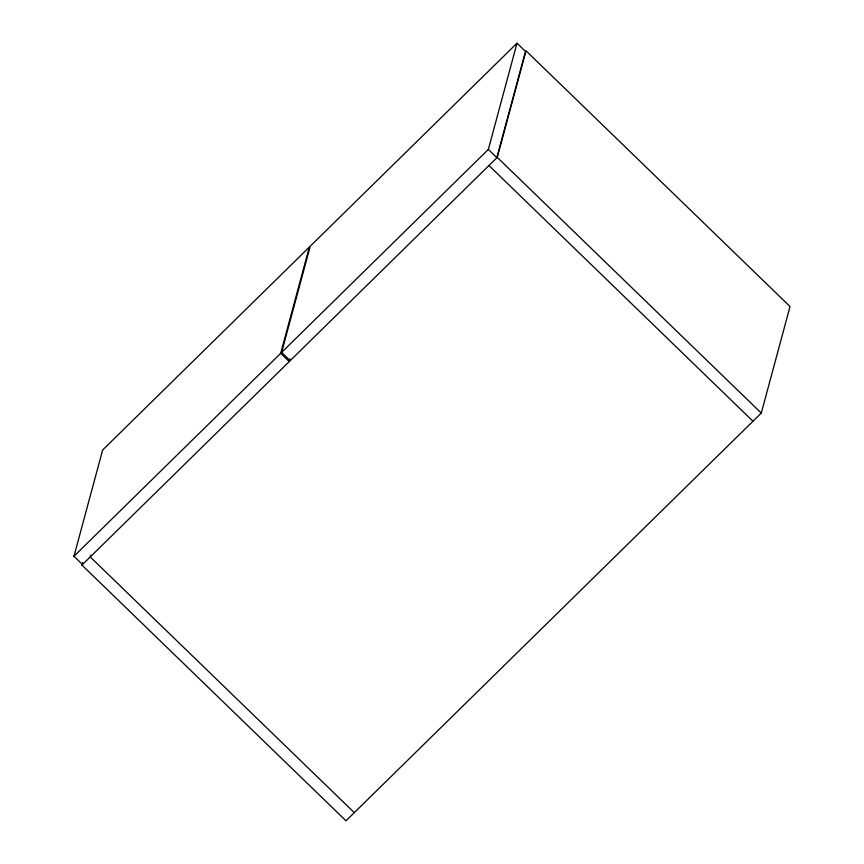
<?xml version="1.0" encoding="UTF-8"?>
<svg xmlns="http://www.w3.org/2000/svg" width="864" height="864" viewBox="0 0 864 864"><rect width="100%" height="100%" fill="white"/><g stroke="black" fill="none" stroke-linecap="round" stroke-linejoin="round"><path stroke-width="1.3" d="M73.969 556.265L102.643 450.014L309.366 247.061L280.692 353.311L73.969 556.265L82.458 564.484M81.95 565.088L497.254 157.367L526.003 50.814L790.031 306.526L761.281 413.078L345.989 820.8L81.95 565.088L82.652 562.486M90.752 555.109L90.256 556.934L354.294 812.646M290.099 360.623L281.621 352.404L310.284 246.154L517.007 43.2L525.496 51.419L496.832 157.669L488.344 149.45L517.007 43.2M289.883 358.938L289.181 361.53L280.692 353.311M281.621 352.404L488.344 149.45M497.254 157.367L761.281 413.078M488.948 165.521L752.976 421.243"/></g></svg>
